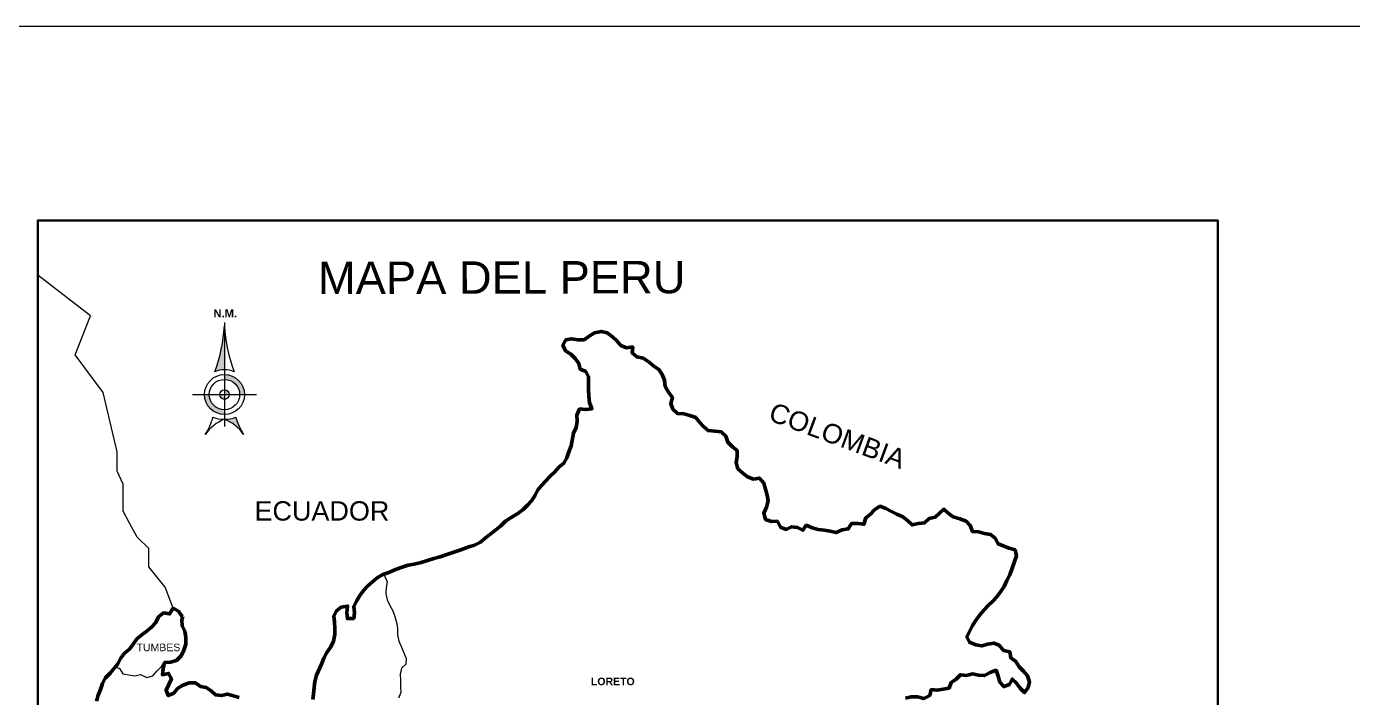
# Model space of a CAD drawing. Header units: millimetres. Extents: x 759886 to 760567, y 8424917 to 8425825.
# Drawn here: x 760424.13 to 760447.38, y 8425650.37 to 8425662.13 of the extents above; entities that cross this region are included whole.
import ezdxf
from ezdxf.enums import TextEntityAlignment as Align

# ---------------------------------------------------------------- set-up
doc = ezdxf.new("R2010")
doc.units = ezdxf.units.MM
doc.linetypes.add('$AUDIT_BAD_LTYPE1', pattern=[0])
doc.linetypes.add('$RECOVER_090125203647-5', pattern=[0])
for name, color, linetype, lineweight in [('CALLE', 7, '$RECOVER_090125203647-5', 15), ('COORDENADAS', 251, 'Continuous', 13), ('Marco', 124, 'Continuous', 20), ('PLUMA 01', 31, 'Continuous', 9), ('Red vías Vecinales', 106, 'Continuous', 40)]:
    doc.layers.add(name, color=color, linetype=linetype, lineweight=lineweight)
doc.layers.add('Texto vias Nacionales', color=160, linetype='Continuous')
doc.styles.add('Arial Negrita', font='')
doc.styles.get("Standard").update_dxf_attribs({"font": 'simplex.shx'})
doc.styles.add('TITULO', font='swissek.ttf', dxfattribs={"height": 0.26})
doc.styles.get('Arial Negrita').set_extended_font_data('Arial', bold=True)

# ---------------------------------------------------------------- blocks, each defined once
blk = doc.blocks.new('N.M.5')
at = {"linetype": '$AUDIT_BAD_LTYPE1'}
for points in [[(0, 31.5, -0.071703), (-3, 17.15, -0.099699), (0, 17.75)], [(6, -2.5, -0.090274), (3.6, 2.98, -0.099699), (0, 2.25, -0.14892)]]:
    blk.add_hatch(color=256, dxfattribs=at).paths.add_polyline_path(points)
h = blk.add_hatch(color=256, dxfattribs=at)
h.paths.add_polyline_path([(4.75, 10), (6.25, 10, 0.414214), (0, 16.25), (0, 14.75, -0.414214)])
h.paths.add_polyline_path([(-4.75, 10), (-6.25, 10, 0.414214), (0, 3.75), (0, 5.25, -0.414214)])
h.paths.add_polyline_path([(0, 8.5), (0, 10), (-1.5, 10, 0.414214)], flags=17)
h.paths.add_polyline_path([(0, 10), (1.5, 10, 0.414214), (0, 11.5)], flags=17)
for p, q in [((0, 32.5), (0, 0)), ((-10, 10), (10, 10))]:
    blk.add_line(p, q, dxfattribs=at)
for radius in [6.25, 4.75, 1.5]:
    blk.add_circle((0, 10), radius, dxfattribs=at)
for centre, radius, start, end in [((-51.29, 34.73), 51.39, 339.9927, 356.3977), ((51.29, 34.73), 51.39, 183.6023, 200.0073), ((0, 10), 7.75, 67.226, 112.774), ((-19.84, 6.83), 16.69, 326.0129, 346.6463), ((4.8, -9.97), 13.13, 111.427, 145.3079), ((0, 11.55), 9.3, 247.226, 292.774), ((-4.8, -9.97), 13.13, 34.6921, 68.573), ((19.84, 6.83), 16.69, 193.3537, 213.9871)]:
    blk.add_arc(centre, radius, start, end, dxfattribs=at)
at = {"linetype": '$AUDIT_BAD_LTYPE1', "style": 'Arial Negrita'}
blk.add_text('N.M.', height=2.5, dxfattribs=at).set_placement((0.24, 35.4), align=Align.MIDDLE)

msp = doc.modelspace()

# ---------------------------------------------------------------- linework, layer by layer
at = {"layer": 'COORDENADAS', "color": 7}
msp.add_line((760426.50832, 8425650.92409), (760426.55557, 8425650.98321), dxfattribs=at)
for points in [[(760426.7035, 8425651.93455), (760426.56617, 8425652.30399), (760426.27902, 8425652.65849), (760426.27902, 8425652.97923), (760426.07632, 8425653.1818), (760425.94119, 8425653.42658), (760425.82663, 8425653.63408), (760425.82663, 8425653.85704), (760425.82663, 8425654.11026), (760425.7216, 8425654.33815), (760425.7216, 8425654.67577), (760425.4781, 8425655.7145), (760424.98932, 8425656.37395), (760425.25815, 8425657.05783), (760424.72048, 8425657.47304), (760424.33169, 8425657.77329)], [(760430.3997, 8425652.53272), (760430.45493, 8425652.39932), (760430.4379, 8425652.29544), (760430.43725, 8425652.186), (760430.45852, 8425652.08189), (760430.50171, 8425651.98313), (760430.55589, 8425651.88978), (760430.59361, 8425651.79105), (760430.62035, 8425651.68691), (760430.64162, 8425651.58281), (760430.64094, 8425651.46789), (760430.66218, 8425651.35831), (760430.71081, 8425651.25405), (760430.74853, 8425651.15532), (760430.79173, 8425651.05655), (760430.78564, 8425650.95261), (760430.7086, 8425650.88193), (760430.68609, 8425650.77808), (760430.69095, 8425650.67408), (760430.6903, 8425650.56463), (760430.69515, 8425650.46062), (760430.65623, 8425650.35688)], [(760425.69195, 8425650.90811), (760425.7669, 8425650.87845), (760425.82107, 8425650.78509), (760426.02883, 8425650.75103), (760426.13293, 8425650.7723), (760426.24208, 8425650.7224), (760426.35169, 8425650.74911), (760426.42335, 8425650.83624), (760426.50042, 8425650.9124), (760426.51146, 8425650.92875)]]:
    msp.add_lwpolyline(points, dxfattribs=at)
at = {"layer": 'COORDENADAS', "color": 7, "lineweight": 50}
for points in [[(760429.15662, 8425650.33295), (760429.16818, 8425650.43686), (760429.17978, 8425650.54624), (760429.19134, 8425650.65015), (760429.21935, 8425650.75943), (760429.30808, 8425650.95592), (760429.347, 8425651.05966), (760429.40231, 8425651.15784), (760429.46856, 8425651.25595), (760429.51843, 8425651.35963), (760429.541, 8425651.47442), (760429.54165, 8425651.58387), (760429.5368, 8425651.68788), (760429.52103, 8425651.79742), (760429.57084, 8425651.89016), (760429.65331, 8425651.95534), (760429.76285, 8425651.9711), (760429.75123, 8425651.85625), (760429.76155, 8425651.75221), (760429.87103, 8425651.75703), (760429.8826, 8425651.86094), (760429.87227, 8425651.96498), (760429.92207, 8425652.05772), (760429.97738, 8425652.15589), (760430.04357, 8425652.24306), (760430.12067, 8425652.32469), (760430.1977, 8425652.39538), (760430.28021, 8425652.46603), (760430.37907, 8425652.52564), (760430.48874, 8425652.56329), (760430.60395, 8425652.61186), (760430.71913, 8425652.65496), (760430.82878, 8425652.68714), (760430.93288, 8425652.70841), (760431.05343, 8425652.73506), (760431.16311, 8425652.77272), (760431.27822, 8425652.80487), (760431.38786, 8425652.83705), (760431.51946, 8425652.88005), (760431.62913, 8425652.91771), (760431.74978, 8425652.96077), (760431.88688, 8425653.00921), (760431.99105, 8425653.04142), (760432.09535, 8425653.09553), (760432.18333, 8425653.16615), (760432.28229, 8425653.24218), (760432.36476, 8425653.30736), (760432.45274, 8425653.37798), (760432.52984, 8425653.45961), (760432.63421, 8425653.52466), (760432.74955, 8425653.59511), (760432.843, 8425653.6657), (760432.92007, 8425653.74186), (760432.99169, 8425653.82352), (760433.05244, 8425653.91619), (760433.10225, 8425654.00893), (760433.1684, 8425654.09062), (760433.24, 8425654.16681), (760433.3171, 8425654.24844), (760433.39964, 8425654.32457), (760433.46579, 8425654.40626), (760433.55377, 8425654.47688), (760433.60905, 8425654.56959), (760433.6425, 8425654.67337), (760433.68146, 8425654.78258), (760433.72654, 8425655.00122), (760433.77093, 8425655.10493), (760433.78797, 8425655.20881), (760433.78314, 8425655.31829), (760433.83304, 8425655.42744), (760433.93695, 8425655.41588), (760434.0465, 8425655.43164), (760434.00337, 8425655.54135), (760433.99307, 8425655.65086), (760433.98825, 8425655.76034), (760433.98962, 8425655.99018), (760433.94092, 8425656.0835), (760433.84265, 8425656.12239), (760433.8159, 8425656.22653), (760433.75623, 8425656.31444), (760433.68004, 8425656.38604), (760433.58189, 8425656.44682), (760433.5387, 8425656.54558), (760433.5885, 8425656.63832), (760433.69257, 8425656.65412), (760433.80192, 8425656.63705), (760433.9114, 8425656.64187), (760433.99932, 8425656.70155), (760434.0927, 8425656.76119), (760434.21326, 8425656.78784), (760434.31707, 8425656.75986), (760434.40971, 8425656.69364), (760434.4859, 8425656.62204), (760434.55655, 8425656.53953), (760434.65482, 8425656.50064), (760434.76437, 8425656.51641), (760434.75281, 8425656.4125), (760434.83447, 8425656.34087), (760434.94378, 8425656.31833), (760435.05281, 8425656.24654), (760435.1345, 8425656.18039), (760435.2217, 8425656.11967), (760435.28138, 8425656.03176), (760435.3191, 8425655.93303), (760435.32939, 8425655.82352), (760435.38897, 8425655.71919), (760435.45956, 8425655.62573), (760435.43158, 8425655.52192), (760435.4693, 8425655.42319), (760435.55093, 8425655.34609), (760435.66034, 8425655.33997), (760435.76416, 8425655.31199), (760435.86793, 8425655.27854), (760435.93311, 8425655.19606), (760436.0038, 8425655.11903), (760436.08546, 8425655.0474), (760436.20579, 8425655.03574), (760436.31517, 8425655.02415), (760436.39683, 8425654.95252), (760436.42901, 8425654.84288), (760436.51064, 8425654.76578), (760436.59234, 8425654.69962), (760436.59719, 8425654.59562), (760436.57462, 8425654.48083), (760436.60684, 8425654.37666), (760436.69397, 8425654.305), (760436.77567, 8425654.23884), (760436.87941, 8425654.19992), (760436.98348, 8425654.21572), (760437.05958, 8425654.12771), (760437.09179, 8425654.02354), (760437.11854, 8425653.9194), (760437.13981, 8425653.8153), (760437.10632, 8425653.70604), (760437.06193, 8425653.60233), (760437.08864, 8425653.49272), (760437.19786, 8425653.45377), (760437.30187, 8425653.45862), (760437.35597, 8425653.35432), (760437.45425, 8425653.31543), (760437.54757, 8425653.36413), (760437.65148, 8425653.35257), (760437.74421, 8425653.30276), (760437.80493, 8425653.38996), (760437.90864, 8425653.34556), (760438.01245, 8425653.31759), (760438.1218, 8425653.30052), (760438.22568, 8425653.28348), (760438.32952, 8425653.26098), (760438.43379, 8425653.30961), (760438.54333, 8425653.32538), (760438.59861, 8425653.41808), (760438.70806, 8425653.41743), (760438.81744, 8425653.40584), (760438.85095, 8425653.52056), (760438.93343, 8425653.58574), (760439.00502, 8425653.66193), (760439.09841, 8425653.72157), (760439.20216, 8425653.68265), (760439.30037, 8425653.63281), (760439.3931, 8425653.58301), (760439.50229, 8425653.53858), (760439.58398, 8425653.47243), (760439.66561, 8425653.39532), (760439.76975, 8425653.42207), (760439.87926, 8425653.43236), (760439.9618, 8425653.50849), (760440.06591, 8425653.52976), (760440.21998, 8425653.67113), (760440.29617, 8425653.59953), (760440.38337, 8425653.53882), (760440.49806, 8425653.49983), (760440.60728, 8425653.46087), (760440.67796, 8425653.38384), (760440.72112, 8425653.2796), (760440.82506, 8425653.27351), (760440.92887, 8425653.24554), (760441.03822, 8425653.22847), (760441.11992, 8425653.16231), (760441.16858, 8425653.06352), (760441.36513, 8425652.98574), (760441.46894, 8425652.95776), (760441.49021, 8425652.85365), (760441.45123, 8425652.73896), (760441.4122, 8425652.6188), (760441.37331, 8425652.52052), (760441.32348, 8425652.42231), (760441.27358, 8425652.31316), (760441.21283, 8425652.22049), (760441.14664, 8425652.13332), (760441.07504, 8425652.05713), (760440.99798, 8425651.98097), (760440.92638, 8425651.90478), (760440.85475, 8425651.82312), (760440.78306, 8425651.73052), (760440.72228, 8425651.63237), (760440.62261, 8425651.43595), (760440.6658, 8425651.33719), (760440.78046, 8425651.29273), (760440.88434, 8425651.2757), (760440.98851, 8425651.30791), (760441.09258, 8425651.32371), (760441.19085, 8425651.28482), (760441.26694, 8425651.19681), (760441.37623, 8425651.1688), (760441.39203, 8425651.06472), (760441.47923, 8425651.00401), (760441.53884, 8425650.90515), (760441.61503, 8425650.83355), (760441.68568, 8425650.75105), (760441.7179, 8425650.64688), (760441.69539, 8425650.54303), (760441.63467, 8425650.45583), (760441.55852, 8425650.5329), (760441.49337, 8425650.62085), (760441.41718, 8425650.69244), (760441.36737, 8425650.59971), (760441.26865, 8425650.56199), (760441.19796, 8425650.63902), (760441.17122, 8425650.74316), (760441.13353, 8425650.84736), (760441.02933, 8425650.80967), (760440.9305, 8425650.75553), (760440.82656, 8425650.76162), (760440.72271, 8425650.78413), (760440.6131, 8425650.75742), (760440.5092, 8425650.76898), (760440.4376, 8425650.69279), (760440.34969, 8425650.63312), (760440.31079, 8425650.53484), (760440.20669, 8425650.51357), (760440.10262, 8425650.49777), (760439.99871, 8425650.50933), (760439.97073, 8425650.40552), (760439.86643, 8425650.35142), (760439.75715, 8425650.37943), (760439.6477, 8425650.38008), (760439.5436, 8425650.35881)], [(760426.87755, 8425651.78986), (760426.85592, 8425651.79683), (760426.79624, 8425651.88475), (760426.7035, 8425651.93455), (760426.64272, 8425651.83641), (760426.53885, 8425651.85344), (760426.45087, 8425651.78282), (760426.40103, 8425651.68461), (760426.32944, 8425651.60842), (760426.24693, 8425651.53777), (760426.15348, 8425651.46718), (760426.07097, 8425651.39653), (760426.00475, 8425651.30389), (760425.93856, 8425651.21673), (760425.85058, 8425651.14611), (760425.78436, 8425651.05347), (760425.73456, 8425650.96073), (760425.60225, 8425650.79734), (760425.51417, 8425650.7103), (760425.46437, 8425650.61757), (760425.43088, 8425650.50831), (760425.39199, 8425650.41004), (760425.35854, 8425650.30626)], [(760426.87755, 8425651.78986), (760426.85553, 8425651.73117), (760426.86038, 8425651.62716), (760426.90908, 8425651.53384), (760426.93032, 8425651.42426), (760426.9296, 8425651.30387), (760426.89068, 8425651.20012), (760426.84632, 8425651.10188), (760426.76374, 8425651.02029), (760426.65957, 8425650.98807), (760426.55557, 8425650.98321), (760426.52759, 8425650.8794), (760426.51599, 8425650.77002), (760426.62557, 8425650.79126), (760426.67427, 8425650.69794), (760426.6299, 8425650.5997), (760426.58007, 8425650.50149), (760426.61779, 8425650.40276), (760426.71655, 8425650.44595), (760426.78271, 8425650.52765), (760426.87609, 8425650.58729), (760426.99124, 8425650.62491), (760427.09525, 8425650.62977), (760427.18241, 8425650.56358), (760427.28629, 8425650.54654), (760427.37349, 8425650.48583), (760427.44968, 8425650.41423), (760427.55359, 8425650.40267), (760427.65772, 8425650.42942), (760427.76154, 8425650.40144), (760427.86531, 8425650.36798)]]:
    msp.add_lwpolyline(points, dxfattribs=at)
at = {"layer": 'PLUMA 01'}
msp.add_lwpolyline([(760412.21283, 8425602.73067), (760512.29767, 8425602.73067), (760512.29767, 8425662.13067), (760412.21283, 8425662.13067)], close=True, dxfattribs=at)
at = {"layer": 'Red vías Vecinales', "color": 7, "lineweight": 30}
msp.add_lwpolyline([(760424.33169, 8425628.63621), (760445.02269, 8425628.63621), (760445.02269, 8425658.73221), (760424.33169, 8425658.73221)], close=True, dxfattribs=at)

# ---------------------------------------------------------------- block references
at = {"layer": 'CALLE', "linetype": '$AUDIT_BAD_LTYPE1', "xscale": 0.0560150734753115, "yscale": 0.0560150734753115, "zscale": 0.0560150734753115}
msp.add_blockref('N.M.5', (760427.60508, 8425655.11987), dxfattribs=at)

# ---------------------------------------------------------------- texts
at = {"layer": 'Marco', "color": 7, "linetype": 'Continuous', "char_height": 0.13167, "width": 4.3388595, "attachment_point": 1}
for s, insert in [('{\\fArial|b0|i0|c0|p34;TUMBES}', (760426.0641, 8425651.31397)), ('{\\fArial|b1|i0|c0|p34;LORETO}', (760434.03099, 8425650.71762))]:
    msp.add_mtext(s, dxfattribs=dict(at, insert=insert))
at = {"layer": 'Red vías Vecinales', "color": 7, "lineweight": 30, "style": 'TITULO'}
msp.add_text('MAPA DEL PERU', height=0.5686827, rotation=0.136274, dxfattribs=at).set_placement((760429.24416, 8425657.43982))
at = {"layer": 'Texto vias Nacionales', "color": 7, "linetype": 'Continuous', "insert": (760437.24097, 8425655.55328), "char_height": 0.33858, "width": 4.3388595, "attachment_point": 1, "rotation": 339.720486}
msp.add_mtext('{\\fArial|b0|i0|c0|p34;COLOMBIA}', dxfattribs=at)
at = {"layer": 'Texto vias Nacionales', "color": 7, "linetype": 'Continuous', "insert": (760428.13125, 8425653.8096), "char_height": 0.33858, "width": 4.3388595, "attachment_point": 1}
msp.add_mtext('{\\fArial|b0|i0|c0|p34;ECUADOR}', dxfattribs=at)

doc.saveas('drawing.dxf')
